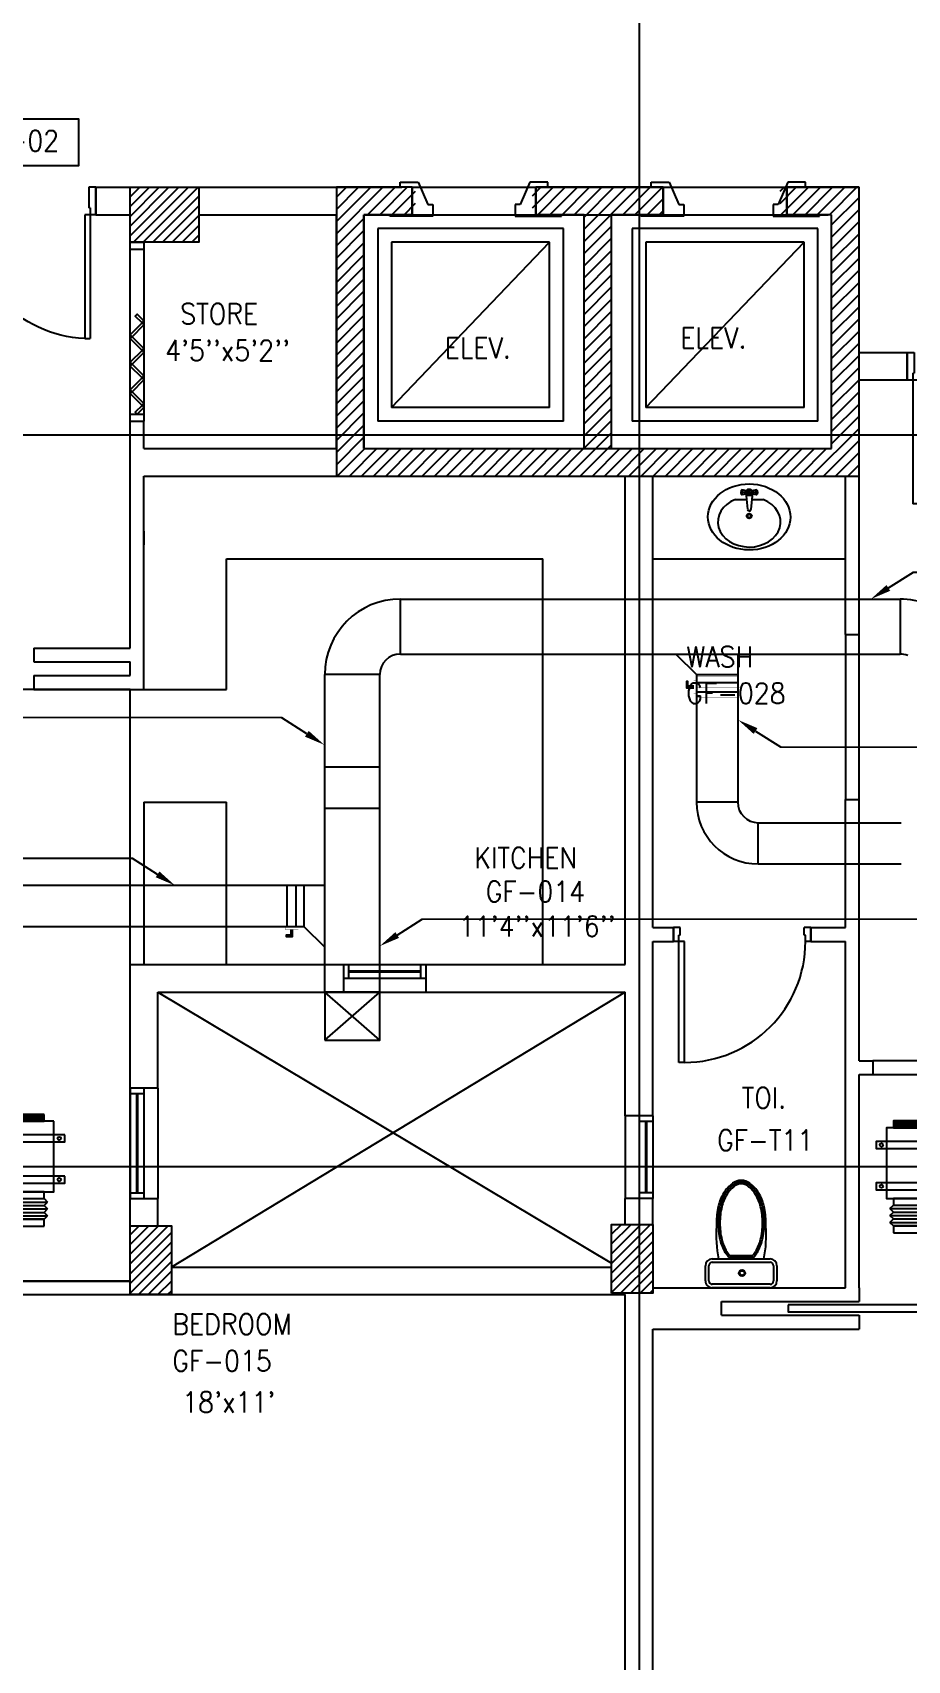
# Model space of a CAD drawing. Header units: millimetres. Extents: x 0 to 79758, y -5689 to 75453.
# Drawn here: x 34112 to 40473, y 15216 to 27050 of the extents above; entities that cross this region are included whole.
import ezdxf

# ---------------------------------------------------------------- set-up
doc = ezdxf.new("R2010")
doc.units = ezdxf.units.MM
doc.linetypes.add('CENTER', pattern=[50.8, 31.75, -6.35, 6.35, -6.35])
doc.linetypes.add('DASHED2', pattern=[9.525, 6.35, -3.175])
for name, color, linetype in [('A-ANNO-TEXT', 8, 'Continuous'), ('A-DOOR', 4, 'Continuous'), ('A-FLOR-OVHD', 4, 'DASHED2'), ('A-FLOR-PFIX', 8, 'Continuous'), ('A-FLOR-SPCL', 8, 'Continuous'), ('A-GLAZ', 5, 'Continuous'), ('A-GRID', 253, 'CENTER'), ('A-WALL-FULL', 8, 'Continuous'), ('AC- VD', 5, 'Continuous'), ('AC-FAD', 6, 'Continuous'), ('AC-FAD TEXT', 6, 'Continuous'), ('FCU-AC', 160, 'Continuous'), ('L1-E014-C22-VAC (08-08-2010)$0$ETA-AC-DAMPER', 4, 'Continuous'), ('S-COL- HACT.', 9, 'Continuous'), ('S-COL.', 8, 'Continuous')]:
    doc.layers.add(name, color=color, linetype=linetype)
doc.styles.add('ROMANS', font='romans.shx', dxfattribs={"width": 0.8})
pattern_1 = [(45, (1147577.044, 409937.22), (-44.1941738, 44.1941738), [])]

# ---------------------------------------------------------------- blocks, each defined once
blk = doc.blocks.new('D-100-R1')
for p, q in [((-80, 980), (-80, 100)), ((-80, 980), (-40, 980)), ((-40, 980), (-40, 55)), ((-1000, 100), (-1000, 0)), ((-1000, 100), (-960, 100)), ((-960, 100), (-960, 55)), ((-960, 55), (-950, 55)), ((-950, 55), (-950, 0)), ((-80, 100), (0, 100)), ((-50, 55), (-50, 0)), ((-50, 55), (-40, 55)), ((-50, 0), (0, 0)), ((0, 100), (0, 0)), ((-1000, 0), (-950, 0))]:
    blk.add_line(p, q)
at = {"linetype": 'Continuous'}
blk.add_arc((-80, 100), 880, 90, 180, dxfattribs=at)
blk = doc.blocks.new('WC-1')
for p, q in [((-210, 0), (210, 0)), ((-260, -160), (-260, -50)), ((-235, -160), (-235, -50)), ((-210, -25), (210, -25)), ((235, -50), (235, -160)), ((260, -50), (260, -160)), ((210, -185), (-210, -185)), ((210, -210), (-210, -210)), ((91, -223), (-91, -223)), ((86, -235), (-86, -235))]:
    blk.add_line(p, q)
for radius in [22.1, 17.1]:
    blk.add_circle((-6, -107), radius)
for centre, radius, start, end in [((-210, -50), 50, 90, 180), ((-210, -50), 25, 90, 180), ((210, -50), 50, 360, 90), ((210, -50), 25, 360, 90), ((-210, -160), 50, 180, 270), ((-210, -160), 25, 180, 270), ((722, -383), 904, 168.9529, 184.0632), ((69, -365), 214, 138.4152, 149.8586), ((69, -365), 201, 139.9943, 149.8586), ((-69, -365), 201, 30.1414, 40.0057), ((-69, -365), 214, 30.1414, 41.5848), ((210, -160), 25, 270, 360), ((210, -160), 50, 270, 360), ((352, -470), 520, 166.4766, 180), ((352, -470), 507, 166.4766, 180), ((178, -428), 341, 149.8586, 166.4766), ((178, -428), 328, 149.8586, 166.4766), ((-178, -428), 328, 13.5234, 30.1414), ((-178, -428), 341, 13.5234, 30.1414), ((-352, -470), 507, 360, 13.5234), ((-352, -470), 520, 360, 13.5234), ((352, -470), 532, 177.5541, 180), ((352, -470), 532, 180, 193.5234), ((352, -470), 520, 180, 193.5234), ((352, -470), 507, 180, 193.5234), ((-352, -470), 507, 346.4766, 360), ((-352, -470), 520, 346.4766, 360), ((-352, -470), 532, 346.4766, 360), ((-352, -470), 532, 360, 2.4459), ((178, -512), 341, 193.5234, 210.1414), ((178, -512), 328, 193.5234, 210.1414), ((-178, -512), 328, 329.8586, 346.4766), ((-178, -512), 341, 329.8586, 346.4766), ((178, -512), 353, 193.5234, 210.1414), ((69, -575), 226, 210.1414, 234.4972), ((69, -575), 214, 210.1414, 234.4972), ((69, -575), 201, 210.1414, 234.4972), ((-69, -575), 201, 305.5028, 329.8586), ((-69, -575), 214, 305.5028, 329.8586), ((-69, -575), 226, 305.5028, 329.8586), ((-178, -512), 353, 329.8586, 346.4766), ((0, -672), 108, 234.4972, 270), ((0, -672), 95.9, 234.4972, 270), ((0, -672), 83.4, 234.4972, 270), ((0, -672), 83.4, 270, 305.5028), ((0, -672), 95.9, 270, 305.5028), ((0, -672), 108, 270, 305.5028)]:
    blk.add_arc(centre, radius, start, end)
at = {"linetype": 'Continuous', "ltscale": 50}
blk.add_arc((-722, -383), 904, 355.9368, 11.0471, dxfattribs=at)
blk = doc.blocks.new('D-130-R')
for p, q in [((1220, 200), (1220, 1100)), ((1220, 1100), (1260, 1100)), ((1260, 200), (1260, 1100)), ((80, 520), (40, 520)), ((40, 200), (40, 520)), ((80, 200), (80, 520)), ((0, 0), (0, 200)), ((80, 200), (0, 200)), ((40, 150), (40, 200)), ((50, 150), (40, 150)), ((50, 0), (50, 150)), ((1300, 200), (1220, 200)), ((1260, 150), (1250, 150)), ((1250, 0), (1250, 150)), ((1260, 150), (1260, 200)), ((1300, 0), (1300, 200)), ((50, 0), (0, 0)), ((1300, 0), (1250, 0))]:
    blk.add_line(p, q)
for centre, radius, start, end in [((1260, 200), 900, 92.5473, 180), ((40, 200), 320, 0, 82.8192)]:
    blk.add_arc(centre, radius, start, end)
blk = doc.blocks.new('W-80')
for p, q in [((800, 100), (0, 100)), ((800, 0), (0, 0)), ((40, 0), (40, 100)), ((760, 100), (760, 0))]:
    blk.add_line(p, q)
at = {"linetype": 'Continuous'}
for p, q in [((760, 53), (40, 53)), ((760, 47), (40, 47))]:
    blk.add_line(p, q, dxfattribs=at)
blk = doc.blocks.new('W-60')
for p, q in [((600, 100), (0, 100)), ((600, 0), (0, 0)), ((40, 0), (40, 100)), ((560, 100), (560, 0))]:
    blk.add_line(p, q)
at = {"linetype": 'Continuous'}
for p, q in [((560, 53), (40, 53)), ((560, 47), (40, 47))]:
    blk.add_line(p, q, dxfattribs=at)
blk = doc.blocks.new('LAV-2')
for p, q in [((-21, 393), (-55, 399)), ((-21, 369), (-55, 363)), ((-24, 385), (-49, 381)), ((-24, 377), (-49, 381)), ((-25, 381), (-13, 258)), ((-19, 381), (17, 381)), ((-1, 363), (-1, 399)), ((23, 381), (11, 257)), ((53, 399), (20, 393)), ((53, 363), (20, 369)), ((47, 381), (23, 385)), ((47, 381), (23, 376)), ((-102, 330), (-23, 330)), ((21, 329), (101, 329))]:
    blk.add_line(p, q)
for centre, radius in [((-1, 381), 24), ((-1, 381), 18), ((-1, 209), 18), ((-1, 209), 13.2)]:
    blk.add_circle(centre, radius)
blk.add_arc((-1, 257), 12, 179.8053, 359.8053)
for centre, major_axis, ratio in [((-1, 202), (-300, 1), 0.8), ((53, 381), (0.1, 18), 0.333333)]:
    blk.add_ellipse(centre, major_axis=major_axis, ratio=ratio)
at = {"extrusion": (0, 0, -1)}
blk.add_ellipse((-55, 381), major_axis=(0.1, 18), ratio=0.333333, dxfattribs=at)
blk.add_ellipse((-1, 166), major_axis=(-228, 1), ratio=0.8, start_param=5.174, end_param=10.533963)
for points, knots in [([(-55, 365), (-55, 366), (-55, 366), (-55, 366), (-55, 366), (-56, 367), (-56, 368), (-57, 370), (-57, 371), (-58, 374), (-58, 375), (-58, 379), (-58, 381), (-58, 386), (-58, 388), (-57, 392), (-57, 393), (-56, 394), (-56, 395), (-55, 396), (-55, 396), (-55, 396), (-55, 397), (-55, 397)], [3.378318, 3.378318, 3.378318, 3.378318, 3.519844, 3.519844, 3.66137, 3.66137, 3.925951, 3.925951, 4.190531, 4.190531, 4.455112, 4.455112, 4.86737, 4.86737, 5.279628, 5.279628, 5.565785, 5.565785, 5.785568, 5.785568, 5.957, 5.957, 6.04646, 6.04646, 6.04646, 6.04646]), ([(-55, 397), (-55, 397), (-54, 396), (-54, 396), (-54, 396), (-53, 395), (-53, 394), (-52, 392), (-52, 391), (-52, 388), (-51, 387), (-51, 383), (-51, 381), (-51, 376), (-52, 374), (-52, 370), (-53, 369), (-53, 368), (-54, 367), (-54, 366), (-54, 366), (-55, 366), (-55, 365), (-55, 365)], [0.236726, 0.236726, 0.236726, 0.236726, 0.378252, 0.378252, 0.519778, 0.519778, 0.784358, 0.784358, 1.048939, 1.048939, 1.313519, 1.313519, 1.725777, 1.725777, 2.138035, 2.138035, 2.424192, 2.424192, 2.643976, 2.643976, 2.815407, 2.815407, 2.904867, 2.904867, 2.904867, 2.904867]), ([(53, 396), (53, 396), (53, 396), (53, 396), (53, 395), (52, 394), (52, 394), (51, 392), (51, 390), (50, 388), (50, 386), (50, 383), (50, 380), (50, 376), (50, 373), (51, 370), (51, 369), (52, 367), (52, 367), (53, 366), (53, 365), (53, 365), (53, 365), (53, 365)], [0.236726, 0.236726, 0.236726, 0.236726, 0.378252, 0.378252, 0.519778, 0.519778, 0.784358, 0.784358, 1.048939, 1.048939, 1.313519, 1.313519, 1.725777, 1.725777, 2.138035, 2.138035, 2.424192, 2.424192, 2.643976, 2.643976, 2.815407, 2.815407, 2.904867, 2.904867, 2.904867, 2.904867]), ([(53, 365), (53, 365), (53, 365), (54, 366), (54, 366), (55, 367), (55, 368), (56, 370), (56, 371), (56, 373), (57, 375), (57, 379), (57, 381), (57, 386), (56, 388), (56, 391), (55, 392), (55, 394), (54, 395), (54, 396), (54, 396), (54, 396), (53, 396), (53, 396)], [3.378318, 3.378318, 3.378318, 3.378318, 3.519844, 3.519844, 3.66137, 3.66137, 3.925951, 3.925951, 4.190531, 4.190531, 4.455112, 4.455112, 4.86737, 4.86737, 5.279628, 5.279628, 5.565785, 5.565785, 5.785568, 5.785568, 5.957, 5.957, 6.04646, 6.04646, 6.04646, 6.04646])]:
    blk.add_open_spline(points, degree=3, knots=knots)
blk = doc.blocks.new('fcu 2.5 tr')
h = blk.add_hatch()
h.set_pattern_fill('NET', color=3)
h.paths.add_polyline_path([(83172, -1587743), (81672, -1587743), (81672, -1587793), (83172, -1587793)])
at = {"layer": 'FCU-AC', "color": 1}
for p, q in [((83172, -1586980), (81672, -1586980)), ((81672, -1586980), (81672, -1587030)), ((83172, -1587030), (83172, -1586980)), ((81672, -1587030), (83172, -1587030)), ((83172, -1587180), (81672, -1587180)), ((81672, -1587180), (81672, -1587230)), ((81672, -1587230), (83172, -1587230)), ((83172, -1587230), (83172, -1587180))]:
    blk.add_line(p, q, dxfattribs=at)
at = {"layer": 'FCU-AC'}
for p, q in [((81672, -1587030), (81647, -1587055)), ((83197, -1587055), (81647, -1587055)), ((81672, -1587080), (81647, -1587055)), ((81672, -1587080), (81647, -1587105)), ((83197, -1587105), (81647, -1587105)), ((81672, -1587130), (81647, -1587105)), ((83172, -1587030), (81672, -1587030)), ((83172, -1587080), (81672, -1587080)), ((83172, -1587080), (81672, -1587080)), ((83197, -1587055), (83172, -1587030)), ((83197, -1587055), (83172, -1587080)), ((83197, -1587105), (83172, -1587080)), ((83197, -1587105), (83172, -1587130)), ((81672, -1587130), (81647, -1587155)), ((83197, -1587155), (81647, -1587155)), ((81672, -1587180), (81647, -1587155)), ((83172, -1587130), (81672, -1587130)), ((83172, -1587130), (81672, -1587130)), ((83197, -1587155), (83172, -1587130)), ((83197, -1587155), (83172, -1587180))]:
    blk.add_line(p, q, dxfattribs=at)
blk.add_lwpolyline([(81622, -1587743), (83222, -1587743), (83222, -1587230), (81622, -1587230)], close=True, dxfattribs=at)
at = {"layer": 'FCU-AC', "color": 6}
for points in [[(81547, -1587343), (83297, -1587343), (83297, -1587293), (81547, -1587293)], [(81547, -1587643), (83297, -1587643), (83297, -1587593), (81547, -1587593)]]:
    blk.add_lwpolyline(points, close=True, dxfattribs=at)
at = {"layer": 'FCU-AC', "color": 3}
blk.add_lwpolyline([(81672, -1587793), (83172, -1587793), (83172, -1587743), (81672, -1587743)], close=True, dxfattribs=at)
at = {"layer": 'FCU-AC', "color": 6}
for centre in [(81584, -1587318), (83259, -1587318), (81584, -1587618), (83259, -1587618)]:
    blk.add_circle(centre, 12.5, dxfattribs=at)
blk = doc.blocks.new('fcu 3 tr')
h = blk.add_hatch()
h.set_pattern_fill('NET', color=3)
h.paths.add_polyline_path([(86304, -1585367), (84654, -1585367), (84654, -1585417), (86304, -1585417)])
at = {"layer": 'FCU-AC', "color": 1}
for p, q in [((86304, -1584604), (84654, -1584604)), ((84654, -1584604), (84654, -1584654)), ((86304, -1584654), (86304, -1584604)), ((84654, -1584654), (86304, -1584654)), ((86304, -1584804), (84654, -1584804)), ((84654, -1584804), (84654, -1584854)), ((84654, -1584854), (86304, -1584854)), ((86304, -1584854), (86304, -1584804))]:
    blk.add_line(p, q, dxfattribs=at)
at = {"layer": 'FCU-AC'}
for p, q in [((84654, -1584654), (84629, -1584679)), ((86329, -1584679), (84629, -1584679)), ((84654, -1584704), (84629, -1584679)), ((84654, -1584704), (84629, -1584729)), ((86329, -1584729), (84629, -1584729)), ((84654, -1584754), (84629, -1584729)), ((84654, -1584754), (84629, -1584779)), ((86304, -1584654), (84654, -1584654)), ((86304, -1584704), (84654, -1584704)), ((86304, -1584704), (84654, -1584704)), ((86304, -1584754), (84654, -1584754)), ((86304, -1584754), (84654, -1584754)), ((86304, -1584654), (86329, -1584679)), ((86304, -1584704), (86329, -1584679)), ((86304, -1584704), (86329, -1584729)), ((86304, -1584754), (86329, -1584729)), ((86304, -1584754), (86329, -1584779)), ((86329, -1584779), (84629, -1584779)), ((84654, -1584804), (84629, -1584779)), ((86304, -1584804), (86329, -1584779))]:
    blk.add_line(p, q, dxfattribs=at)
blk.add_lwpolyline([(84584, -1585367), (86374, -1585367), (86374, -1584854), (84584, -1584854)], close=True, dxfattribs=at)
at = {"layer": 'FCU-AC', "color": 6}
for points in [[(84504, -1584967), (86454, -1584967), (86454, -1584917), (84504, -1584917)], [(84504, -1585267), (86454, -1585267), (86454, -1585217), (84504, -1585217)]]:
    blk.add_lwpolyline(points, close=True, dxfattribs=at)
at = {"layer": 'FCU-AC', "color": 3}
blk.add_lwpolyline([(84654, -1585417), (86304, -1585417), (86304, -1585367), (84654, -1585367)], close=True, dxfattribs=at)
at = {"layer": 'FCU-AC', "color": 6}
for centre in [(84544, -1584942), (86414, -1584942), (84544, -1585242), (86414, -1585242)]:
    blk.add_circle(centre, 12.5, dxfattribs=at)
blk = doc.blocks.new('*U37')
at = {"layer": 'L1-E014-C22-VAC (08-08-2010)$0$ETA-AC-DAMPER', "color": 5}
for p, q in [((-33, 0), (-33, 300)), ((33, 0), (33, 300))]:
    blk.add_line(p, q, dxfattribs=at)
for points, const_width in [([(-91, 300), (91, 300)], 1.82), ([(0, 0), (0, 314)], 1.5), ([(-91, 0), (91, 0)], 1.82), ([(-48, 0), (-48, -20), (48, -20), (48, 0)], 1.5)]:
    blk.add_lwpolyline(points, dxfattribs=dict(at, const_width=const_width))
at = {"layer": 'L1-E014-C22-VAC (08-08-2010)$0$ETA-AC-DAMPER', "color": 5, "const_width": 1.82}
blk.add_lwpolyline([(75, 300), (75, 0), (-75, 0), (-75, 300)], close=True, dxfattribs=at)
at = {"layer": 'L1-E014-C22-VAC (08-08-2010)$0$ETA-AC-DAMPER', "color": 5}
blk.add_lwpolyline([(6, -20), (6, -62), (40, -62), (40, -72), (-6, -72), (-6, -20)], dxfattribs=at)

msp = doc.modelspace()

# ---------------------------------------------------------------- hatches: boundary and pattern name
at = {"layer": 'S-COL- HACT.', "linetype": 'Continuous', "ltscale": 3}
h = msp.add_hatch(dxfattribs=at)
h.set_pattern_fill('ANSI31', color=256, scale=400, style=0)
h.set_pattern_definition([(45, (1147577.044, 409937.22), (-35.355339, 35.355339), [])])
h.paths.add_polyline_path([(34821.9, 25925.2), (35321.9, 25925.2), (35321.9, 25525.2), (34821.9, 25525.2)])
h = msp.add_hatch(dxfattribs=at)
h.set_pattern_fill('ANSI31', color=256, scale=500, style=0)
h.set_pattern_definition(pattern_1)
h.paths.add_polyline_path([(38321.9, 25725.2), (38696.9, 25725.2), (38696.9, 25925.2), (37746.9, 25925.2), (37746.9, 25725.2), (38121.9, 25725.2), (38121.9, 24025.2), (36521.9, 24025.2), (36521.9, 25725.2), (36896.9, 25725.2), (36896.9, 25925.2), (36321.9, 25925.2), (36321.9, 23825.2), (40121.9, 23825.2), (40121.9, 25925.2), (39546.9, 25925.2), (39546.9, 25725.2), (39921.9, 25725.2), (39921.9, 24025.2), (38321.9, 24025.2)])
h = msp.add_hatch(dxfattribs=at)
h.set_pattern_fill('ANSI31', color=256, scale=500, style=0)
h.set_pattern_definition(pattern_1)
h.paths.add_polyline_path([(38321.9, 25725.2), (38696.9, 25725.2), (38696.9, 25925.2), (37746.9, 25925.2), (37746.9, 25725.2), (38121.9, 25725.2), (38121.9, 24025.2), (36521.9, 24025.2), (36521.9, 25725.2), (36896.9, 25725.2), (36896.9, 25925.2), (36321.9, 25925.2), (36321.9, 23825.2), (40121.9, 23825.2), (40121.9, 25925.2), (39546.9, 25925.2), (39546.9, 25725.2), (39921.9, 25725.2), (39921.9, 24025.2), (38321.9, 24025.2)])
h = msp.add_hatch(dxfattribs=at)
h.set_pattern_fill('ANSI31', color=256, scale=400, style=0)
h.set_pattern_definition([(45, (1147627.044, 409937.22), (-35.355339, 35.355339), [])])
h.paths.add_polyline_path([(34821.9, 17875.2), (34821.9, 18375.2), (35121.9, 18375.2), (35121.9, 17875.2)])
h = msp.add_hatch(dxfattribs=at)
h.set_pattern_fill('ANSI31', color=256, scale=400, style=0)
h.set_pattern_definition([(45, (1147527.044, 409947.22), (-35.355339, 35.355339), [])])
h.paths.add_polyline_path([(38321.9, 17885.2), (38321.9, 18385.2), (38621.9, 18385.2), (38621.9, 17885.2)])

# ---------------------------------------------------------------- linework, layer by layer
at = {"layer": 'A-ANNO-TEXT', "color": 5}
msp.add_lwpolyline([(33402.8, 26423.1), (34445.2, 26423.1), (34445.2, 26080.7), (33402.8, 26080.7)], close=True, dxfattribs=at)
at = {"layer": 'A-DOOR', "ltscale": 3}
for p, q in [((34821.9, 24225.2), (34821.9, 25525.2)), ((34821.9, 25475.2), (34921.9, 25475.2)), ((34921.9, 25525.2), (34921.9, 24225.2)), ((34821.9, 24275.2), (34921.9, 24275.2))]:
    msp.add_line(p, q, dxfattribs=at)
for points in [[(34907.7, 24939.4), (34857.7, 24989.4), (34871.9, 25003.5), (34921.9, 24953.5), (34907.7, 24939.4)], [(34907.7, 24939.4), (34821.9, 24853.5), (34836, 24839.4), (34921.9, 24925.2), (34907.7, 24939.4)], [(34907.7, 24739.4), (34821.9, 24825.2), (34836, 24839.4), (34921.9, 24753.5), (34907.7, 24739.4)], [(34907.7, 24739.4), (34821.9, 24653.5), (34836, 24639.4), (34921.9, 24725.2), (34907.7, 24739.4)], [(34907.7, 24539.4), (34821.9, 24625.2), (34836, 24639.4), (34921.9, 24553.5), (34907.7, 24539.4)], [(34907.7, 24539.4), (34821.9, 24453.5), (34836, 24439.4), (34921.9, 24525.2), (34907.7, 24539.4)], [(34907.7, 24339.4), (34821.9, 24425.2), (34836, 24439.4), (34921.9, 24353.5), (34907.7, 24339.4)], [(34907.7, 24339.4), (34857.7, 24289.4), (34871.9, 24275.2), (34921.9, 24325.2), (34907.7, 24339.4)], [(39605.9, 17800.2), (39605.9, 17750.2), (40655.9, 17750.2), (40655.9, 17800.2), (39605.9, 17800.2)]]:
    msp.add_lwpolyline(points, dxfattribs=at)
at = {"layer": 'A-FLOR-OVHD', "linetype": 'Continuous', "ltscale": 3}
for p, q in [((40021.9, 22675.2), (40021.9, 21475.2)), ((40121.9, 21475.2), (40121.9, 22675.2)), ((42021.9, 19575.2), (40221.9, 19575.2)), ((40221.9, 19475.2), (42021.9, 19475.2))]:
    msp.add_line(p, q, dxfattribs=at)
at = {"layer": 'A-FLOR-PFIX', "ltscale": 3}
for p, q in [((36871.9, 25925.2), (37771.9, 25925.2)), ((38696.9, 25925.2), (39596.9, 25925.2))]:
    msp.add_line(p, q, dxfattribs=at)
at = {"layer": 'A-FLOR-SPCL', "ltscale": 50}
for p, q in [((36785.8, 25963.6), (36915.3, 25963.6)), ((36785.8, 25925.2), (36785.8, 25963.6)), ((36915.3, 25963.6), (36986.5, 25799.5)), ((37728.5, 25963.6), (37657.3, 25799.5)), ((37857.9, 25963.6), (37728.5, 25963.6)), ((37857.9, 25925.2), (37857.9, 25963.6)), ((38610.8, 25963.6), (38740.3, 25963.6)), ((38610.8, 25925.2), (38610.8, 25963.6)), ((38740.3, 25963.6), (38811.5, 25799.5)), ((39603.5, 25963.6), (39532.3, 25799.5)), ((39732.9, 25963.6), (39603.5, 25963.6)), ((39732.9, 25925.2), (39732.9, 25963.6)), ((36986.5, 25799.5), (37021.9, 25799.5)), ((37021.9, 25799.5), (37021.9, 25715.2)), ((37621.9, 25799.5), (37621.9, 25715.2)), ((37657.3, 25799.5), (37621.9, 25799.5)), ((38811.5, 25799.5), (38846.9, 25799.5)), ((38846.9, 25799.5), (38846.9, 25715.2)), ((39496.9, 25799.5), (39496.9, 25715.2)), ((39532.3, 25799.5), (39496.9, 25799.5)), ((36710.8, 25715.2), (36710.8, 25725.2)), ((37021.9, 25715.2), (36710.8, 25715.2)), ((37621.9, 25715.2), (37957.9, 25715.2)), ((37957.9, 25715.2), (37957.9, 25725.2)), ((38535.8, 25715.2), (38535.8, 25725.2)), ((38846.9, 25715.2), (38535.8, 25715.2)), ((39496.9, 25715.2), (39832.9, 25715.2)), ((39832.9, 25715.2), (39832.9, 25725.2))]:
    msp.add_line(p, q, dxfattribs=at)
at = {"layer": 'A-FLOR-SPCL'}
for p, q in [((36871.9, 25725.2), (37771.9, 25725.2)), ((37771.9, 25725.2), (37921.9, 25725.2)), ((38696.9, 25725.2), (39596.9, 25725.2)), ((39596.9, 25725.2), (39796.9, 25725.2)), ((36621.9, 25625.2), (36621.9, 24225.2)), ((37971.9, 25625.2), (36621.9, 25625.2)), ((37971.9, 24225.2), (37971.9, 25625.2)), ((38471.9, 25625.2), (38471.9, 24225.2)), ((39821.9, 25625.2), (38471.9, 25625.2)), ((39821.9, 24225.2), (39821.9, 25625.2)), ((36721.9, 25525.2), (36721.9, 24325.2)), ((37871.9, 25525.2), (36721.9, 25525.2)), ((36721.9, 24325.2), (37871.9, 25525.2)), ((37871.9, 24325.2), (37871.9, 25525.2)), ((38571.9, 25525.2), (38571.9, 24325.2)), ((39721.9, 25525.2), (38571.9, 25525.2)), ((38571.9, 24325.2), (39721.9, 25525.2)), ((39721.9, 24325.2), (39721.9, 25525.2)), ((37871.9, 24325.2), (36721.9, 24325.2)), ((39721.9, 24325.2), (38571.9, 24325.2)), ((37971.9, 24225.2), (36621.9, 24225.2)), ((39821.9, 24225.2), (38471.9, 24225.2))]:
    msp.add_line(p, q, dxfattribs=at)
at = {"layer": 'A-FLOR-SPCL', "ltscale": 3}
for p, q in [((35521.9, 22275.2), (35521.9, 23225.2)), ((35521.9, 23225.2), (37821.9, 23225.2)), ((37821.9, 20275.2), (37821.9, 23225.2)), ((38621.9, 23225.2), (40021.9, 23225.2)), ((34921.9, 22275.2), (35521.9, 22275.2)), ((34921.9, 21455.2), (34921.9, 20275.2)), ((34921.9, 21455.2), (35521.9, 21455.2)), ((35521.9, 20275.2), (35521.9, 21455.2)), ((35021.9, 20075.2), (38321.9, 18104.6)), ((38421.9, 20075.2), (35121.9, 18075.2))]:
    msp.add_line(p, q, dxfattribs=at)
msp.add_lwpolyline([(34821.9, 22275.2), (31121.9, 22275.2), (31121.9, 17972.5), (34821.9, 17972.5)], close=True, dxfattribs=at)
at = {"layer": 'A-GLAZ', "ltscale": 3}
for p, q in [((36371.9, 20075.2), (36971.9, 20075.2)), ((35021.9, 19375.2), (35021.9, 18575.2)), ((38421.9, 19175.2), (38421.9, 18575.2))]:
    msp.add_line(p, q, dxfattribs=at)
at = {"layer": 'A-GRID', "ltscale": 0.1}
for p, q in [((38521.9, 53051.2), (38521.9, 4916.9)), ((13768.5, 24125.2), (57308.1, 24125.2)), ((13766.1, 18806.2), (57305.7, 18806.2))]:
    msp.add_line(p, q, dxfattribs=at)
at = {"layer": 'A-WALL-FULL', "ltscale": 3}
for p, q in [((34571.9, 25925.2), (36796.9, 25925.2)), ((34571.9, 25725.2), (34571.9, 25925.2)), ((34671.9, 25925.2), (35021.9, 25925.2)), ((36871.9, 25925.2), (36871.9, 25925.2)), ((36871.9, 25725.2), (36871.9, 25925.2)), ((37771.9, 25925.2), (38696.9, 25925.2)), ((37771.9, 25725.2), (37771.9, 25925.2)), ((37821.9, 25925.2), (38696.9, 25925.2)), ((38696.9, 25725.2), (38696.9, 25925.2)), ((39596.9, 25725.2), (39596.9, 25925.2)), ((39596.9, 25925.2), (40121.9, 25925.2)), ((40121.9, 24725.2), (40121.9, 25925.2)), ((34571.9, 25725.2), (34821.9, 25725.2)), ((34671.9, 25725.2), (34821.9, 25725.2)), ((34821.9, 25525.2), (34821.9, 25725.2)), ((34821.9, 25525.2), (34821.9, 25725.2)), ((35321.9, 25725.2), (36321.9, 25725.2)), ((36321.9, 24025.2), (36321.9, 25725.2)), ((36521.9, 24025.2), (36521.9, 25725.2)), ((36521.9, 25725.2), (36871.9, 25725.2)), ((37771.9, 25725.2), (38221.9, 25725.2)), ((38221.9, 25725.2), (38696.9, 25725.2)), ((39596.9, 25725.2), (39896.9, 25725.2)), ((39921.9, 24025.2), (39921.9, 25725.2)), ((39921.9, 24025.2), (39921.9, 25725.2)), ((34821.9, 25525.2), (34921.9, 25525.2)), ((40121.9, 24725.2), (40471.9, 24725.2)), ((40471.9, 24525.2), (40471.9, 24725.2)), ((40121.9, 24525.2), (40471.9, 24525.2)), ((40121.9, 22675.2), (40121.9, 24525.2)), ((34821.9, 24225.2), (34921.9, 24225.2)), ((34821.9, 22575.2), (34821.9, 24225.2)), ((34921.9, 24025.2), (34921.9, 24225.2)), ((34921.9, 24025.2), (36321.9, 24025.2)), ((36521.9, 24025.2), (39921.9, 24025.2)), ((34921.9, 23825.2), (38421.9, 23825.2)), ((34921.9, 22275.2), (34921.9, 23825.2)), ((38421.9, 20275.2), (38421.9, 23825.2)), ((38621.9, 23825.2), (40021.9, 23825.2)), ((38621.9, 20543.2), (38621.9, 23825.2)), ((40021.9, 22675.2), (40021.9, 23825.2)), ((34921.9, 23425.2), (34921.9, 23325.2)), ((38421.9, 20275.2), (38421.9, 23425.2)), ((40021.9, 22675.2), (40121.9, 22675.2)), ((34121.9, 22575.2), (34121.9, 22475.2)), ((34121.9, 22575.2), (34821.9, 22575.2)), ((34121.9, 22475.2), (34821.9, 22475.2)), ((34121.9, 22375.2), (34121.9, 22275.2)), ((34121.9, 22375.2), (34821.9, 22375.2)), ((34821.9, 22375.2), (34821.9, 22475.2)), ((34121.9, 22275.2), (34921.9, 22275.2)), ((40021.9, 21475.2), (40121.9, 21475.2)), ((40021.9, 20543.2), (40021.9, 21475.2)), ((40021.9, 21475.2), (40121.9, 21475.2)), ((40121.9, 19575.2), (40121.9, 21475.2)), ((38621.9, 20543.2), (38771.9, 20543.2)), ((38771.9, 20543.2), (38771.9, 20443.2)), ((39771.9, 20543.2), (40021.9, 20543.2)), ((39771.9, 20543.2), (39771.9, 20443.2)), ((38621.9, 20443.2), (38771.9, 20443.2)), ((38621.9, 19175.2), (38621.9, 20443.2)), ((39771.9, 20443.2), (40021.9, 20443.2)), ((40021.9, 17925.2), (40021.9, 20443.2)), ((34821.9, 20275.2), (36371.9, 20275.2)), ((34821.9, 19375.2), (34821.9, 20275.2)), ((36371.9, 20275.2), (36371.9, 20075.2)), ((36971.9, 20275.2), (36971.9, 20075.2)), ((36971.9, 20275.2), (38421.9, 20275.2)), ((35021.9, 20075.2), (36371.9, 20075.2)), ((35021.9, 19375.2), (35021.9, 20075.2)), ((36971.9, 20075.2), (38421.9, 20075.2)), ((38421.9, 19175.2), (38421.9, 20075.2)), ((40121.9, 19575.2), (40221.9, 19575.2)), ((40221.9, 19575.2), (40221.9, 19475.2)), ((40121.9, 17925.2), (40121.9, 19475.2)), ((40121.9, 19475.2), (40221.9, 19475.2)), ((35021.9, 19375.2), (34821.9, 19375.2)), ((38621.9, 19175.2), (38421.9, 19175.2)), ((34821.9, 18375.2), (34821.9, 18575.2)), ((34821.9, 18575.2), (35021.9, 18575.2)), ((35021.9, 18375.2), (35021.9, 18575.2)), ((38421.9, 18385.2), (38421.9, 18575.2)), ((38621.9, 18575.2), (38421.9, 18575.2)), ((38621.9, 18375.2), (38621.9, 18575.2)), ((35121.9, 18075.2), (38321.9, 18075.2)), ((32821.9, 17975.2), (34821.9, 17975.2)), ((33021.9, 17875.2), (38421.9, 17875.2)), ((38421.9, 14775.2), (38421.9, 17875.2)), ((38621.9, 17925.2), (40021.9, 17925.2)), ((40121.9, 17925.2), (40121.9, 17825.2)), ((39121.9, 17825.2), (40121.9, 17825.2)), ((39121.9, 17725.2), (39121.9, 17825.2)), ((39121.9, 17725.2), (40121.9, 17725.2)), ((40121.9, 17725.2), (40121.9, 17625.2)), ((38621.9, 17625.2), (40121.9, 17625.2)), ((38621.9, 10725.2), (38621.9, 17625.2))]:
    msp.add_line(p, q, dxfattribs=at)
at = {"layer": 'A-WALL-FULL'}
msp.add_line((39921.9, 25725.2), (39596.9, 25725.2), dxfattribs=at)
msp.add_line((39921.9, 25725.2), (39596.9, 25725.2), dxfattribs=at)
at = {"layer": 'A-WALL-FULL', "linetype": 'Continuous', "ltscale": 3}
for p, q in [((34821.9, 17975.2), (34821.9, 18375.2)), ((34821.9, 18375.2), (34821.9, 18375.2)), ((35021.9, 18375.2), (35121.9, 18375.2)), ((35121.9, 18375.2), (35121.9, 18075.2)), ((38321.9, 18075.2), (38321.9, 18385.2)), ((38321.9, 18385.2), (38421.9, 18385.2)), ((38621.9, 18375.2), (38621.9, 18375.2)), ((38621.9, 18375.2), (38621.9, 17925.2))]:
    msp.add_line(p, q, dxfattribs=at)
at = {"layer": 'AC-FAD'}
for p, q in [((36786.8, 22932.2, 0), (40419.7, 22932.2, 0)), ((36786.8, 22532.2, 0), (36786.8, 22932.2, 0)), ((40419.7, 22932.2, 0), (40419.7, 22532.2, 0)), ((36786.8, 22532.2, 0), (40419.7, 22532.2, 0)), ((38789.1, 22532.2, 0), (38939.1, 22382.2, 0)), ((39239.1, 22532.2, 0), (39239.1, 21456.1, 0)), ((36236.8, 20075.2), (36236.8, 22382.2, 0)), ((36636.8, 22382.2, 0), (36236.8, 22382.2, 0)), ((36636.8, 20075.2), (36636.8, 22382.2, 0)), ((38939.1, 22382.2, 0), (38939.1, 21456.1, 0)), ((38939.1, 22382.2, 0), (39239.1, 22382.2, 0)), ((36236.8, 21711.3, 0), (36636.8, 21711.3, 0)), ((39239.1, 21456.1, 0), (38939.1, 21456.1, 0)), ((36236.8, 21411.3, 0), (36636.8, 21411.3, 0)), ((39389.1, 21306.1, 0), (40428.1, 21306.1, 0)), ((39389.1, 21006.1, 0), (39389.1, 21306.1, 0)), ((39389.1, 21006.1, 0), (40428.1, 21006.1, 0)), ((36236.8, 20850, 0), (31359.5, 20850, 0)), ((36086.8, 20550, 0), (36086.8, 20850, 0)), ((36086.8, 20550, 0), (31359.5, 20550, 0)), ((36236.8, 20400, 0), (36086.8, 20550, 0)), ((36636.8, 19725.2), (36236.8, 20075.2)), ((36236.8, 19725.2), (36636.8, 20075.2))]:
    msp.add_line(p, q, dxfattribs=at)
msp.add_lwpolyline([(36236.8, 19725.2), (36636.8, 19725.2), (36636.8, 20075.2), (36236.8, 20075.2)], close=True, dxfattribs=at)
for centre, radius, start, end in [((36786.8, 22382.2, 0), 550, 90, 180), ((40419.7, 22382.2, 0), 550, 68.3338, 90), ((36786.8, 22382.2, 0), 150, 90, 180), ((40419.7, 22382.2, 0), 150, 68.3338, 90), ((39389.1, 21456.1, 0), 450, 180, 270), ((39389.1, 21456.1, 0), 150, 180, 270)]:
    msp.add_arc(centre, radius, start, end, dxfattribs=at)
at = {"layer": 'AC-FAD TEXT', "elevation": 0}
for points in [[(40334.6, 23012.7), (40516.6, 23128.5), (68123.4, 23128.5)], [(39369, 21972.5), (39551, 21856.6), (68123.4, 21851.3)], [(35020.7, 20930.5), (34838.6, 21046.3), (2524.8, 21046.3)]]:
    msp.add_lwpolyline(points, dxfattribs=at)
at = {"layer": 'AC-FAD TEXT'}
for points in [[(36106.5, 21952.4), (35924.4, 22068.2), (2524.8, 22073.2)], [(36763.4, 20489.6), (36945.5, 20605.4), (68123.4, 20610.5)]]:
    msp.add_lwpolyline(points, dxfattribs=at)
for points in [[(40321.1, 23033.8, 0), (40208, 22932.2, 0), (40348, 22991.6, 0)], [(39355.5, 21951.4, 0), (39242.4, 22053, 0), (39382.4, 21993.6, 0)], [(36119.9, 21973.5), (36233.1, 21871.9), (36093.1, 21931.3)], [(35034.1, 20951.6, 0), (35147.3, 20850, 0), (35007.3, 20909.4, 0)], [(36750, 20510.7), (36636.8, 20409.1), (36776.8, 20468.5)]]:
    msp.add_solid(points, dxfattribs=at)
at = {"layer": 'S-COL.', "linetype": 'Continuous', "ltscale": 3}
for p, q in [((36871.9, 25925.2), (36321.9, 25925.2)), ((36321.9, 25925.2), (36321.9, 23825.2)), ((36871.9, 25925.2), (36871.9, 25725.2)), ((38696.9, 25925.2), (37771.9, 25925.2)), ((37771.9, 25925.2), (37771.9, 25725.2)), ((38696.9, 25925.2), (38696.9, 25725.2)), ((40121.9, 25925.2), (39596.9, 25925.2)), ((39596.9, 25925.2), (39596.9, 25725.2)), ((40121.9, 23825.2), (40121.9, 25925.2)), ((36871.9, 25725.2), (36521.9, 25725.2)), ((36521.9, 25725.2), (36521.9, 24025.2)), ((38121.9, 25725.2), (37771.9, 25725.2)), ((38121.9, 24025.2), (38121.9, 25725.2)), ((38696.9, 25725.2), (38321.9, 25725.2)), ((38321.9, 24025.2), (38321.9, 25725.2)), ((39921.9, 25725.2), (39596.9, 25725.2)), ((39921.9, 24025.2), (39921.9, 25725.2)), ((36521.9, 24025.2), (38121.9, 24025.2)), ((38321.9, 24025.2), (39921.9, 24025.2)), ((36321.9, 23825.2), (40121.9, 23825.2))]:
    msp.add_line(p, q, dxfattribs=at)
for points in [[(34821.9, 25925.2), (35321.9, 25925.2), (35321.9, 25525.2), (34821.9, 25525.2)], [(34821.9, 17875.2), (34821.9, 18375.2), (35121.9, 18375.2), (35121.9, 17875.2)], [(34821.9, 17875.2), (34821.9, 18375.2), (35121.9, 18375.2), (35121.9, 17875.2)], [(38321.9, 17885.2), (38321.9, 18385.2), (38621.9, 18385.2), (38621.9, 17885.2)], [(38321.9, 17885.2), (38321.9, 18385.2), (38621.9, 18385.2), (38621.9, 17885.2)]]:
    msp.add_lwpolyline(points, close=True, dxfattribs=at)

# ---------------------------------------------------------------- block references
at = {"layer": 'A-DOOR', "ltscale": 3, "xscale": -1, "rotation": 180}
msp.add_blockref('D-130-R', (33271.9, 25925.2), dxfattribs=at)
at = {"layer": 'A-DOOR', "ltscale": 3, "rotation": 180}
for name, p in [('D-130-R', (41771.9, 24725.2)), ('D-100-R1', (38771.9, 20543.2))]:
    msp.add_blockref(name, p, dxfattribs=at)
at = {"layer": 'A-FLOR-PFIX', "ltscale": 3}
msp.add_blockref('LAV-2', (39323.9, 23326.6), dxfattribs=at)
at = {"layer": 'A-FLOR-PFIX', "ltscale": 3, "rotation": 180}
msp.add_blockref('WC-1', (39264.6, 17925.2), dxfattribs=at)
at = {"layer": 'A-GLAZ', "ltscale": 3}
for p, rotation in [((36971.9, 20275.2), 180), ((38621.9, 18575.2), 90)]:
    msp.add_blockref('W-60', p, dxfattribs=dict(at, rotation=rotation))
at = {"layer": 'A-GLAZ', "ltscale": 3, "xscale": -1, "rotation": 270}
msp.add_blockref('W-80', (34821.9, 18575.2), dxfattribs=at)
at = {"layer": 'AC- VD', "xscale": -1, "rotation": 270}
msp.add_blockref('*U37', (38939.1, 22291.4, 0), dxfattribs=at)
at = {"layer": 'AC- VD', "xscale": -1}
msp.add_blockref('*U37', (35996.1, 20550, 0), dxfattribs=at)
at = {"layer": 'FCU-AC', "color": 3, "rotation": 180}
for name, p in [('fcu 3 tr', (118850.4, -1566231.2)), ('fcu 2.5 tr', (123543.4, -1568654.8))]:
    msp.add_blockref(name, p, dxfattribs=at)

# ---------------------------------------------------------------- texts
at = {"layer": 'A-ANNO-TEXT', "color": 5, "style": 'ROMANS', "width": 0.9}
msp.add_text('FLAT -02', height=150, dxfattribs=at).set_placement((33431.6, 26188.8))
at = {"layer": 'A-ANNO-TEXT', "style": 'ROMANS', "width": 0.9}
for s, p in [('STORE', (35185.2, 24930.4)), ('ELEV.', (38821.7, 24755.9)), ("4'5''x5'2''", (35075.5, 24664.1)), ('ELEV.', (37109.1, 24683.7)), ('WASH', (38864.4, 22435.9)), ('GF-028', (38864.4, 22171.6)), ('KITCHEN', (37323.5, 20976.1)), ('GF-014', (37406.8, 20730)), ("11'4''x11'6''", (37211.5, 20477.7)), ('TOI.', (39267.3, 19230.9)), ('GF-T11', (39089.3, 18922.7)), ('BEDROOM', (35128, 17586.3)), ('GF-015', (35128, 17317.8)), ("18'x11'", (35200.1, 17019.3))]:
    msp.add_text(s, height=150, dxfattribs=at).set_placement(p)

doc.saveas('drawing.dxf')
